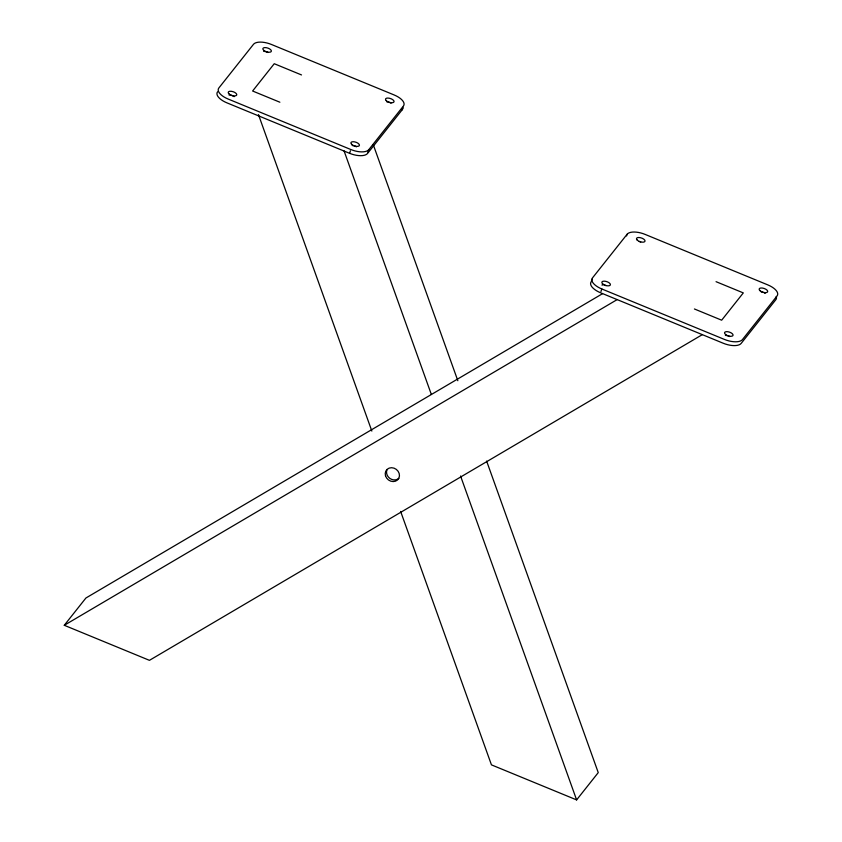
<?xml version="1.0" encoding="UTF-8"?>
<svg xmlns="http://www.w3.org/2000/svg" width="842" height="842" viewBox="0 0 842 842"><rect width="100%" height="100%" fill="white"/><g stroke="black" fill="none" stroke-linecap="round" stroke-linejoin="round"><path stroke-width="1.26" d="M217.604 91.778A14.893 6.62 18.2 0 0 226.908 102.84L349.588 153.318L350.419 150.781M367.954 152.202L368.796 149.665L403.423 106.008A14.893 6.62 18.2 0 0 394.119 94.946L271.44 44.468A14.893 6.62 18.2 0 0 253.484 44.321L218.857 87.978A14.893 6.62 18.2 0 0 228.161 99.04L350.83 149.518A14.893 6.62 18.2 0 0 368.796 149.665M349.588 153.318A14.893 6.62 18.2 0 0 367.544 153.465L402.171 109.807L403.002 107.271M592.084 279.165L591.252 281.702A14.893 6.62 18.2 0 0 600.546 292.763L723.225 343.241A14.893 6.62 18.2 0 0 741.181 343.389L775.808 299.731A14.893 6.62 18.2 0 0 776.229 296.479M600.967 291.5L601.798 288.964A14.893 6.62 18.2 0 1 592.494 277.902L627.122 234.244A14.893 6.62 18.2 0 1 645.088 234.392L767.757 284.87A14.893 6.62 18.2 0 1 777.061 295.931L742.433 339.589A14.893 6.62 18.2 0 1 724.478 339.442L601.798 288.964M626.574 235.928L627.122 234.244M702.291 334.663L149.444 660.338L64.276 625.29L85.916 598.009L602.514 293.69M400.634 511.431L491.444 764.862L576.612 799.9L598.252 772.609L486.623 461.079M64.276 625.29L617.123 299.626M301.51 74.938L274.25 63.718L252.611 91.01L279.87 102.219M716.047 281.681L743.307 292.9L721.668 320.192L694.408 308.972M373.227 144.592L457.837 380.721M344.052 150.865L431.325 394.403M460.553 476.004L576.612 799.9M258.452 114.586L371.848 431.072M601.914 285.049A4.473 1.989 18.2 0 1 603.156 284.964M604.598 285.175A4.473 1.989 18.2 0 1 606.082 285.638M725.383 335.442A4.473 1.989 18.2 0 1 729.719 336.558M761.126 291.848A4.473 1.989 18.2 0 1 763.473 292.49M764.347 292.9A4.473 1.989 18.2 0 1 765.136 293.384M639.225 241.517A4.473 1.989 18.2 0 1 640.709 241.97M386.815 101.861A4.473 1.989 18.2 0 1 391.077 103.187M402.834 108.039A14.893 6.62 18.2 0 1 402.171 109.807M263.693 51.383A4.473 1.989 18.2 0 1 268.03 52.499M229.066 95.041A4.473 1.989 18.2 0 1 234.192 96.651M352.188 145.519A4.473 1.989 18.2 0 1 356.45 146.845M398.792 478.361A7.452 6.589 38.4 0 1 389.825 478.372A7.452 6.589 38.4 0 1 386.994 469.752M602.556 283.733A4.473 1.989 18.2 0 0 609.976 285.417A4.473 1.989 18.2 0 0 605.851 281.365A4.473 1.989 18.2 0 0 602.556 283.733M760.263 290.9A4.473 1.989 18.2 0 0 767.515 292.006A4.473 1.989 18.2 0 0 762.505 288.059A4.473 1.989 18.2 0 0 760.263 290.9M725.636 334.558A4.473 1.989 18.2 0 0 732.887 335.663A4.473 1.989 18.2 0 0 727.888 331.727A4.473 1.989 18.2 0 0 725.636 334.558M637.183 240.075A4.473 1.989 18.2 0 0 644.604 241.759A4.473 1.989 18.2 0 0 640.478 237.707A4.473 1.989 18.2 0 0 637.183 240.075M386.215 100.63A4.473 1.989 18.2 0 0 393.635 102.303A4.473 1.989 18.2 0 0 389.509 98.261A4.473 1.989 18.2 0 0 386.215 100.63M229.319 94.157A4.473 1.989 18.2 0 0 236.581 95.262A4.473 1.989 18.2 0 0 231.571 91.325A4.473 1.989 18.2 0 0 229.319 94.157M263.946 50.499A4.473 1.989 18.2 0 0 271.198 51.604A4.473 1.989 18.2 0 0 266.198 47.668A4.473 1.989 18.2 0 0 263.946 50.499M351.598 144.287A4.473 1.989 18.2 0 0 359.008 145.971A4.473 1.989 18.2 0 0 354.882 141.919A4.473 1.989 18.2 0 0 351.598 144.287M385.499 475.772A7.452 6.589 38.4 0 0 397.498 479.993A7.452 6.589 38.4 0 0 394.035 468.152A7.452 6.589 38.4 0 0 385.499 475.772"/></g></svg>
